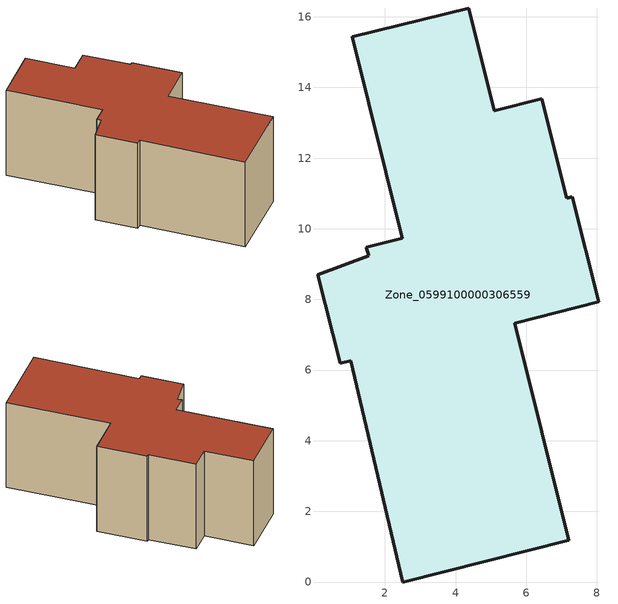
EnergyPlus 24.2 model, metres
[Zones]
Zone_0599100000306559
 floor ground (C_G): 1.04,6.26 0.73,6.19 0.1,8.71 1.55,9.24 1.48,9.48 2.49,9.73 1.07,15.43 4.37,16.25 5.1,13.34 6.44,13.68 7.15,10.86 7.31,10.9 8.05,7.94 5.67,7.33 7.21,1.18 2.51,0 z0
 wall outside (C_F): 5.1,13.34 4.37,16.25 1.07,15.43 2.49,9.73 1.48,9.48 1.55,9.24 0.1,8.71 0.73,6.19 1.04,6.26 2.51,0 7.21,1.18 5.67,7.33 8.05,7.94 7.31,10.9 7.15,10.86 6.44,13.68 5.1,13.34 z0:5.91
 roof outside (C_R): 1.48,9.48 1.55,9.24 0.1,8.71 0.73,6.19 1.04,6.26 2.51,0 7.21,1.18 5.67,7.33 8.05,7.94 7.31,10.9 7.15,10.86 6.44,13.68 5.1,13.34 4.37,16.25 1.07,15.43 2.49,9.73 z5.91
[BUILDING]
Pand.0599100000306559: North Axis=0; Terrain=City; Loads Convergence Tolerance Value=0.04; Temperature Convergence Tolerance Value=0.4; Solar Distribution=FullExterior; Maximum Number of Warmup Days=25; Minimum Number of Warmup Days=1
[Site:Location]
Rotterdam.The.Hague.AP_ZH_NLD Design_Conditions: Latitude=51.96; Longitude=4.45; Time Zone=1; Elevation=-4.5
[SITE:GROUNDTEMPERATURE:BUILDINGSURFACE]
18, 18, 18, 18, 18, 18, 18, 18, 18, 18, 18, 18
[MATERIAL] Thermal Absorptance=0.9; Solar Absorptance=0.7; Visible Absorptance=0.7
Name | Roughness | Thickness | Conductivity | Density | Specific Heat
G.TI.1965-1974 | MediumSmooth | 0.15 | 0.882353 | 540 | 1210
F.TI.1965-1974 | Rough | 0.3 | 0.697674 | 1920 | 840
R.TI.1965-1974 | MediumRough | 0.2 | 0.232558 | 1500 | 1000
[CONSTRUCTION]
C_G: G.TI.1965-1974
C_F: F.TI.1965-1974
C_R: R.TI.1965-1974
[ZONE]
Zone_0599100000306559: Type=1; Multiplier=1; Ceiling Height=Autocalculate; Volume=Autocalculate; Floor Area=autocalculate; Part of Total Floor Area=Yes
[ZONEINFILTRATION:DESIGNFLOWRATE]
Infil_Zone_0599100000306559: Zone or ZoneList or Space or SpaceList=Zone_0599100000306559; Schedule=AlwaysOn; Design Flow Rate Calculation Method=Flow/Area; Flow Rate per Floor Area=0.003; Constant Term Coefficient=1; Temperature Term Coefficient=0; Velocity Term Coefficient=0; Velocity Squared Term Coefficient=0
[HVACTEMPLATE:ZONE:IDEALLOADSAIRSYSTEM]
Zone_0599100000306559: Maximum Heating Supply Air Temperature=50; Minimum Cooling Supply Air Temperature=13; Maximum Heating Supply Air Humidity Ratio=0.0156; Minimum Cooling Supply Air Humidity Ratio=0.0077; Heating Limit=NoLimit; Cooling Limit=NoLimit; Dehumidification Control Type=ConstantSensibleHeatRatio; Cooling Sensible Heat Ratio=0.7; Dehumidification Setpoint=60; Humidification Control Type=None; Humidification Setpoint=30; Outdoor Air Method=None; Outdoor Air Flow Rate per Person=0.00944; Outdoor Air Flow Rate per Zone Floor Area=0; Outdoor Air Flow Rate per Zone=0; Demand Controlled Ventilation Type=None; Outdoor Air Economizer Type=NoEconomizer; Heat Recovery Type=None; Sensible Heat Recovery Effectiveness=0.7; Latent Heat Recovery Effectiveness=0.65
[ZONECONTROL:THERMOSTAT]
ThermostatControl_Zone_0599100000306559: Zone or ZoneList=Zone_0599100000306559; Control Type Schedule=DualSetpointControlType; Control 1=Thermostat_Zone_0599100000306559; Temperature Difference Between Cutout And Setpoint=0
[THERMOSTATSETPOINT:DUALSETPOINT]
Thermostat_Zone_0599100000306559: Heating Setpoint Temperature Schedule=HeatingSetpoint_Zone_0599100000306559; Cooling Setpoint Temperature Schedule=CoolingSetpoint_Zone_0599100000306559
[SCHEDULE:COMPACT]
HeatingSetpoint_Zone_0599100000306559: Through: 12/31, For: AllDays, Until: 24:00, 21
CoolingSetpoint_Zone_0599100000306559: Through: 12/31, For: AllDays, Until: 24:00, 24
DualSetpointControlType: Through: 12/31, For: AllDays, Until: 24:00, 4
AlwaysOn: Through: 12/31, For: AllDays, Until: 24:00, 1
